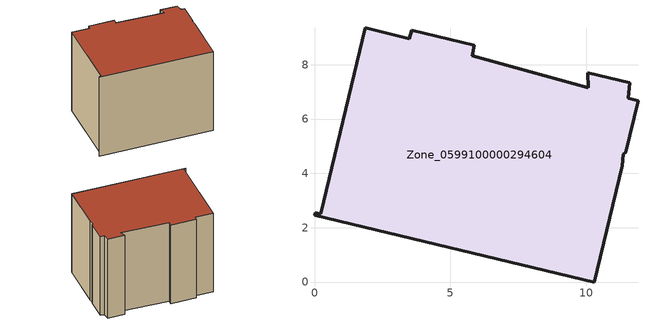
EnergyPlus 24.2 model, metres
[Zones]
Zone_0599100000294604
 floor ground (C_G): 11.45,4.77 11.37,4.7 11.33,4.27 10.3,0 0,2.46 0.02,2.55 0.22,2.51 1.86,9.35 3.48,8.95 3.58,9.27 5.89,8.71 5.8,8.32 10.07,7.16 10.06,7.71 11.6,7.33 11.55,6.76 11.9,6.66 z0
 wall outside (C_F): 11.55,6.76 11.6,7.33 10.06,7.71 10.07,7.16 5.8,8.32 5.89,8.71 3.58,9.27 3.48,8.95 1.86,9.35 0.22,2.51 0.02,2.55 0,2.46 10.3,0 11.33,4.27 11.37,4.7 11.45,4.77 11.9,6.66 11.55,6.76 z0:8.41
 roof outside (C_R): 11.45,4.77 11.9,6.66 11.55,6.76 11.6,7.33 10.06,7.71 10.07,7.16 5.8,8.32 5.89,8.71 3.58,9.27 3.48,8.95 1.86,9.35 0.22,2.51 0.02,2.55 0,2.46 10.3,0 11.33,4.27 11.37,4.7 z8.41
[BUILDING]
Pand.0599100000294604: North Axis=0; Terrain=City; Loads Convergence Tolerance Value=0.04; Temperature Convergence Tolerance Value=0.4; Solar Distribution=FullExterior; Maximum Number of Warmup Days=25; Minimum Number of Warmup Days=1
[Site:Location]
Rotterdam.The.Hague.AP_ZH_NLD Design_Conditions: Latitude=51.96; Longitude=4.45; Time Zone=1; Elevation=-4.5
[SITE:GROUNDTEMPERATURE:BUILDINGSURFACE]
18, 18, 18, 18, 18, 18, 18, 18, 18, 18, 18, 18
[MATERIAL] Thermal Absorptance=0.9; Solar Absorptance=0.7; Visible Absorptance=0.7
Name | Roughness | Thickness | Conductivity | Density | Specific Heat
G.TC.1992-2005 | MediumSmooth | 0.15 | 0.06 | 540 | 1210
F.TC.1992-2005 | Rough | 0.3 | 0.12 | 1920 | 840
R.TC.1992-2005 | MediumRough | 0.2 | 0.08 | 1500 | 1000
[CONSTRUCTION]
C_G: G.TC.1992-2005
C_F: F.TC.1992-2005
C_R: R.TC.1992-2005
[ZONE]
Zone_0599100000294604: Type=1; Multiplier=1; Ceiling Height=Autocalculate; Volume=Autocalculate; Floor Area=autocalculate; Part of Total Floor Area=Yes
[ZONEINFILTRATION:DESIGNFLOWRATE]
Infil_Zone_0599100000294604: Zone or ZoneList or Space or SpaceList=Zone_0599100000294604; Schedule=AlwaysOn; Design Flow Rate Calculation Method=Flow/Area; Flow Rate per Floor Area=0.0015; Constant Term Coefficient=1; Temperature Term Coefficient=0; Velocity Term Coefficient=0; Velocity Squared Term Coefficient=0
[HVACTEMPLATE:ZONE:IDEALLOADSAIRSYSTEM]
Zone_0599100000294604: Maximum Heating Supply Air Temperature=50; Minimum Cooling Supply Air Temperature=13; Maximum Heating Supply Air Humidity Ratio=0.0156; Minimum Cooling Supply Air Humidity Ratio=0.0077; Heating Limit=NoLimit; Cooling Limit=NoLimit; Dehumidification Control Type=ConstantSensibleHeatRatio; Cooling Sensible Heat Ratio=0.7; Dehumidification Setpoint=60; Humidification Control Type=None; Humidification Setpoint=30; Outdoor Air Method=None; Outdoor Air Flow Rate per Person=0.00944; Outdoor Air Flow Rate per Zone Floor Area=0; Outdoor Air Flow Rate per Zone=0; Demand Controlled Ventilation Type=None; Outdoor Air Economizer Type=NoEconomizer; Heat Recovery Type=None; Sensible Heat Recovery Effectiveness=0.7; Latent Heat Recovery Effectiveness=0.65
[ZONECONTROL:THERMOSTAT]
ThermostatControl_Zone_0599100000294604: Zone or ZoneList=Zone_0599100000294604; Control Type Schedule=DualSetpointControlType; Control 1=Thermostat_Zone_0599100000294604; Temperature Difference Between Cutout And Setpoint=0
[THERMOSTATSETPOINT:DUALSETPOINT]
Thermostat_Zone_0599100000294604: Heating Setpoint Temperature Schedule=HeatingSetpoint_Zone_0599100000294604; Cooling Setpoint Temperature Schedule=CoolingSetpoint_Zone_0599100000294604
[SCHEDULE:COMPACT]
HeatingSetpoint_Zone_0599100000294604: Through: 12/31, For: AllDays, Until: 24:00, 21
CoolingSetpoint_Zone_0599100000294604: Through: 12/31, For: AllDays, Until: 24:00, 24
DualSetpointControlType: Through: 12/31, For: AllDays, Until: 24:00, 4
AlwaysOn: Through: 12/31, For: AllDays, Until: 24:00, 1
